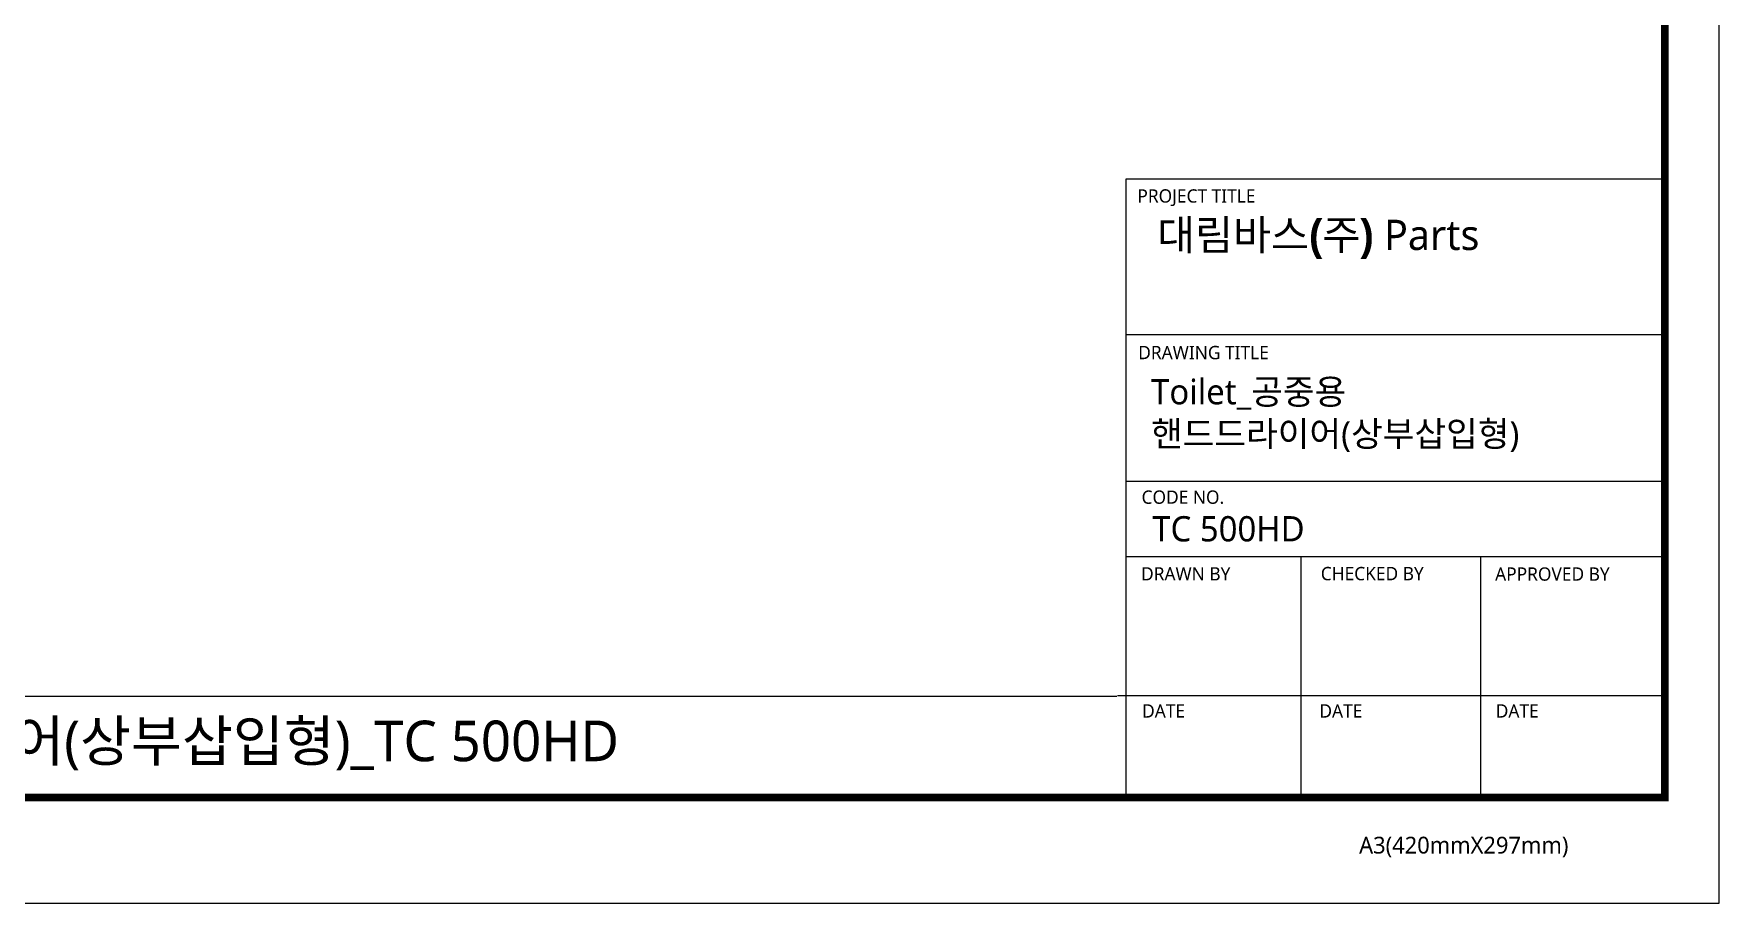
# Model space of a CAD drawing. Extents: x 16296660632 to 16296680496, y -37409619871 to -37409616057.
# Drawn here: x 16296679411 to 16296680496, y -37409617647 to -37409617087 of the extents above; entities that cross this region are included whole.
import ezdxf

# ---------------------------------------------------------------- set-up
doc = ezdxf.new("R2010")
doc.units = 0
doc.header["$LTSCALE"] = 10
doc.header["$MEASUREMENT"] = 0
doc.layers.get('0').update_dxf_attribs({"linetype": 'CONTINUOUS'})
doc.styles.add('Daelim Dimension', font='')
doc.styles.get('Daelim Dimension').set_extended_font_data('NanumGothic')

msp = doc.modelspace()

# ---------------------------------------------------------------- linework, layer by layer
at = {"color": 5, "ltscale": 40}
for p, q in [((16296680461.317289, -37409617180.728638), (16296680114.50695, -37409617180.728638)), ((16296680461.317289, -37409617280.97197), (16296680114.50695, -37409617280.97197)), ((16296680461.317289, -37409617280.97197), (16296680114.50695, -37409617280.97197)), ((16296680461.317289, -37409617375.27095), (16296680114.50695, -37409617375.27095)), ((16296680461.317289, -37409617375.27095), (16296680114.50695, -37409617375.27095)), ((16296680461.317289, -37409617423.906464), (16296680114.50695, -37409617423.906464)), ((16296680461.317289, -37409617423.906464), (16296680114.50695, -37409617423.906464)), ((16296680227.153959, -37409617423.906464), (16296680227.153959, -37409617578.729736)), ((16296680342.762449, -37409617423.906464), (16296680342.762449, -37409617578.729736)), ((16296680461.317289, -37409617513.341927), (16296680109.025129, -37409617513.341927)), ((16296680461.317289, -37409617513.341927), (16296680117.20895, -37409617513.341927)), ((16296680461.317289, -37409617578.729736), (16296680164.09992, -37409617578.729736))]:
    msp.add_line(p, q, dxfattribs=at)
at = {"color": 5, "ltscale": 0.5}
msp.add_line((16296680114.50695, -37409617180.728638), (16296680114.50695, -37409617580.827553), dxfattribs=at)
at = {"color": 5}
msp.add_line((16296678361.316879, -37409617513.589973), (16296680108.60783, -37409617513.589973), dxfattribs=at)
at = {"ltscale": 0.5}
msp.add_lwpolyline([(16296678326.42292, -37409617646.812927), (16296680496.42292, -37409617646.812927), (16296680496.42292, -37409616056.812927), (16296678326.42292, -37409616056.812927)], close=True, dxfattribs=at)
at = {"color": 5, "linetype": 'ByBlock', "lineweight": 200, "const_width": 5}
msp.add_lwpolyline([(16296678361.316879, -37409617578.73053), (16296680461.316879, -37409617578.73053), (16296680461.316879, -37409616093.73053), (16296678361.316879, -37409616093.73053)], close=True, dxfattribs=at)

# ---------------------------------------------------------------- texts
at = {"color": 5, "ltscale": 40, "style": 'Daelim Dimension'}
for s, height, p in [('PROJECT TITLE', 8.56337089, (16296680121.84881, -37409617195.823578)), ('DRAWING TITLE', 8.56337089, (16296680122.39785, -37409617296.609863)), ('CODE NO.', 8.5633709, (16296680124.545321, -37409617389.683144)), ('DRAWN BY', 8.5633709, (16296680124.209499, -37409617439.044449)), ('CHECKED BY', 8.5633709, (16296680239.91008, -37409617438.892578)), ('APPROVED BY', 8.56337089, (16296680352.12137, -37409617439.169189)), ('DATE', 8.5633709, (16296680124.878361, -37409617527.304443)), ('DATE', 8.5633709, (16296680238.99946, -37409617527.304443)), ('DATE', 8.5633709, (16296680352.51516, -37409617527.304443)), ('A3(420mmX297mm)', 10.80790442, (16296680264.60042, -37409617614.782898))]:
    msp.add_text(s, height=height, dxfattribs=at).set_placement(p)
at = {"attachment_point": 1, "style": 'Daelim Dimension'}
for s, insert, char_height, width in [('{\\fPretendard Variable SemiBold|b0|i0|c129|p2;\\C7;대림바스(주)} Parts', (16296680134.56098, -37409617206.832642), 19.46907522, 312.91209329), (' Toilet_공중용\\P 핸드드라이어(상부삽입형)', (16296680125.142229, -37409617309.412857), 16.253055, 354.53283276), ('TC 500HD', (16296680131.402519, -37409617397.635117), 16.253055, 273.52229612)]:
    msp.add_mtext(s, dxfattribs=dict(at, insert=insert, char_height=char_height, width=width))
at = {"color": 2, "insert": (16296678708.81749, -37409617529.244713), "char_height": 26.12098125, "width": 1545.09426441, "attachment_point": 1, "style": 'Daelim Dimension'}
msp.add_mtext('{\\fPretendard Variable SemiBold|b0|i0|c129|p2;대림바스(주)}_Parts _Toilet_{\\fGulim|b0|i0|c129|p50;공중용}_{\\fGulim|b0|i0|c129|p50;핸드드라이어}({\\fGulim|b0|i0|c129|p50;상부삽입형})_TC 500HD', dxfattribs=at)

doc.saveas('drawing.dxf')
